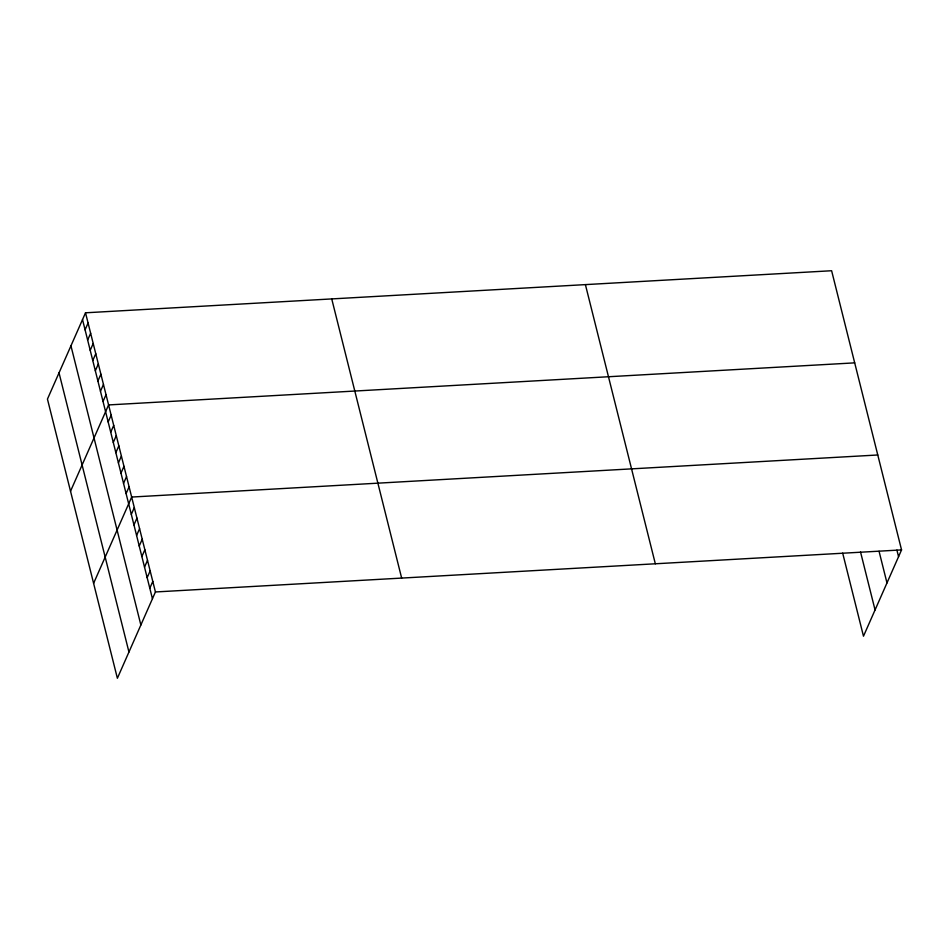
<?xml version="1.0" encoding="UTF-8"?>
<svg xmlns="http://www.w3.org/2000/svg" width="949" height="949" viewBox="0 0 949 949"><rect width="100%" height="100%" fill="white"/><g stroke="black" fill="none" stroke-linecap="round" stroke-linejoin="round"><path stroke-width="1.42" d="M85.517 312.802L47.45 399.09L117.379 678.262L155.434 591.962L85.517 312.802L831.621 270.738L901.55 549.91L863.483 636.198L842.688 553.148M85.078 329.825L88.079 323.028M87.64 340.062L90.641 333.265M90.214 350.3L93.204 343.502M92.777 360.525L95.766 353.74M95.339 370.762L98.328 363.977M97.901 381L100.891 374.214M100.464 391.237L103.465 384.452M103.026 401.474L106.027 394.689M70.523 491.226L108.589 404.926L854.705 362.862M108.162 421.949L111.152 415.164M110.725 432.186L113.714 425.401M113.287 442.424L116.276 435.627M115.849 452.661L118.839 445.864M118.411 462.898L121.401 456.101M120.974 473.124L123.975 466.339M123.536 483.361L126.537 476.576M126.098 493.599L129.1 486.813M93.595 583.35L131.662 497.051L877.778 454.986M131.306 514.382L134.307 507.596M133.951 524.927L136.941 518.142M136.597 535.473L139.586 528.688M139.23 546.019L142.231 539.234M141.875 556.565L144.865 549.779M144.521 567.122L147.51 560.325M147.154 577.668L150.156 570.871M149.8 588.214L152.801 581.417M155.434 591.962L901.55 549.91M896.9 550.1L898.561 556.695M879.059 551.298L886.983 582.935M860.529 551.962L875.061 609.97M585.403 284.617L655.332 563.789M331.735 298.911L401.652 578.083M82.516 319.588L152.445 598.76M70.95 345.827L140.867 625M59.028 372.862L128.945 652.022"/></g></svg>
